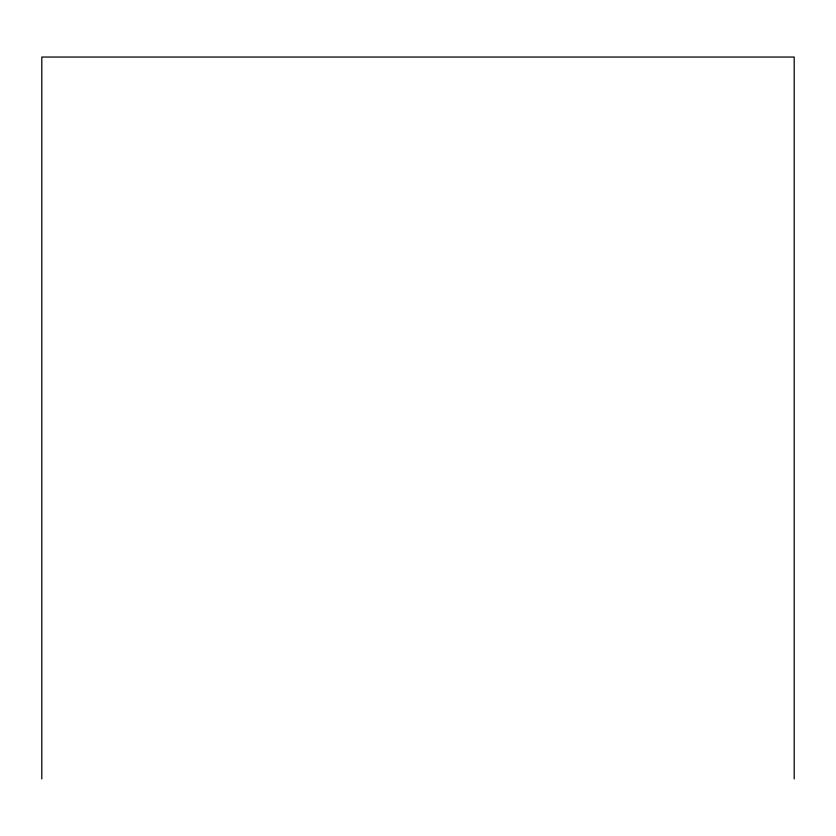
<?xml version="1.0" encoding="UTF-8"?>
<svg xmlns="http://www.w3.org/2000/svg" width="836" height="836" viewBox="0 0 836 836"><rect width="100%" height="100%" fill="white"/><g stroke="black" fill="none" stroke-linecap="round" stroke-linejoin="round"><path stroke-width="1.25" d="M794.2 778.953L794.2 57.047L41.8 57.047L41.8 778.953"/></g></svg>
